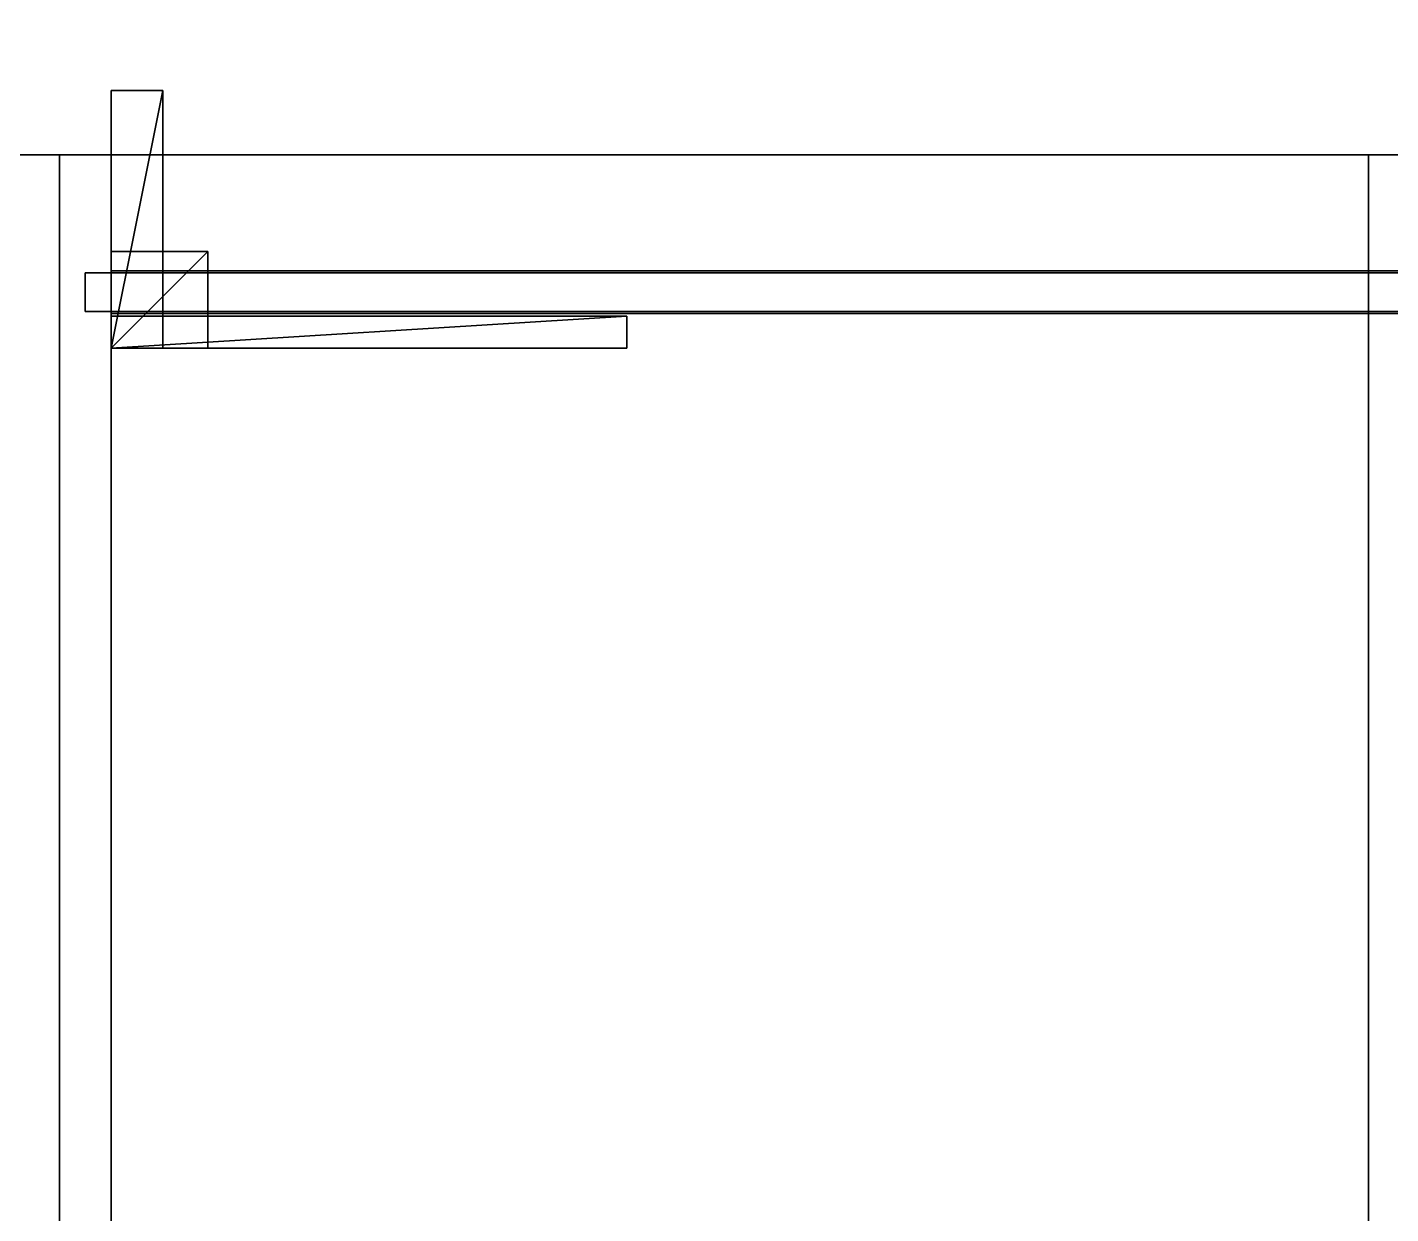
# Model space of a CAD drawing. Extents: x 0 to 5507, y -6518 to 0.
# Drawn here: x 1064 to 1275.4, y -1682.2 to -1498.2 of the extents above; entities that cross this region are included whole.
import ezdxf

# ---------------------------------------------------------------- set-up
doc = ezdxf.new("R2010")
doc.units = 0
for name, color, linetype in [('LAYER0', 7, 'CONTINUOUS'), ('LAYER1', 7, 'CONTINUOUS'), ('LAYER10', 253, 'CONTINUOUS'), ('LAYER11', 253, 'CONTINUOUS'), ('LAYER2', 45, 'CONTINUOUS'), ('LAYER20', 2, 'CONTINUOUS'), ('LAYER21', 37, 'CONTINUOUS'), ('LAYER22', 253, 'CONTINUOUS'), ('LAYER23', 253, 'CONTINUOUS'), ('LAYER24', 253, 'CONTINUOUS'), ('LAYER25', 253, 'CONTINUOUS'), ('LAYER26', 253, 'CONTINUOUS'), ('LAYER27', 253, 'CONTINUOUS'), ('LAYER36', 45, 'CONTINUOUS'), ('LAYER37', 45, 'CONTINUOUS'), ('LAYER38', 45, 'CONTINUOUS'), ('LAYER39', 45, 'CONTINUOUS'), ('LAYER4', 2, 'CONTINUOUS'), ('LAYER40', 45, 'CONTINUOUS'), ('LAYER41', 45, 'CONTINUOUS'), ('LAYER42', 45, 'CONTINUOUS'), ('LAYER43', 45, 'CONTINUOUS'), ('LAYER44', 45, 'CONTINUOUS'), ('LAYER5', 37, 'CONTINUOUS'), ('LAYER524', 7, 'CONTINUOUS'), ('LAYER6', 253, 'CONTINUOUS'), ('LAYER7', 253, 'CONTINUOUS'), ('LAYER8', 253, 'CONTINUOUS'), ('LAYER9', 253, 'CONTINUOUS')]:
    doc.layers.add(name, color=color, linetype=linetype)

msp = doc.modelspace()

# ---------------------------------------------------------------- linework, layer by layer
at = {"layer": 'LAYER0', "invisible_edges": 1}
for points in [[(5507, 0), (0, -6518), (0, 0), (5507, 0)], [(5507, -6518, 5), (0, 0, 5), (0, -6518, 5), (5507, -6518, 5)], [(0, 0, 5), (5507, -6518, 5), (5507, 0, 5), (0, 0, 5)], [(0, -6518), (5507, 0), (5507, -6518), (0, -6518)]]:
    msp.add_3dface(points, dxfattribs=at)
at = {"layer": 'LAYER1'}
for points, invisible_edges in [([(1039, -1518, 5), (3202, -1368, 5), (3052, -1518, 5), (1039, -1518, 5)], 3), ([(3202, -1368, 5), (1039, -1518, 5), (1039, -1368, 5), (3202, -1368, 5)], 1), ([(3052, -1518, 2340), (1039, -1518, 5), (3052, -1518, 5), (3052, -1518, 2340)], 1), ([(1039, -1518, 5), (3052, -1518, 2340), (1039, -1518, 2340), (1039, -1518, 5)], 1)]:
    msp.add_3dface(points, dxfattribs=dict(at, invisible_edges=invisible_edges))
at = {"layer": 'LAYER10'}
for points in [[(1085, -1548, 2259.5), (1085, -1508, 2259.5), (1077, -1548, 2259.5), (1085, -1548, 2259.5)], [(1077, -1548, 2259.5), (1085, -1508, 2259.5), (1077, -1508, 2259.5), (1077, -1548, 2259.5)], [(1077, -1548, 2259.5), (1077, -1508, 2259.5), (1077, -1548, 2251.5), (1077, -1548, 2259.5)], [(1077, -1548, 2251.5), (1077, -1508, 2259.5), (1077, -1508, 2251.5), (1077, -1548, 2251.5)], [(1085, -1548, 2251.5), (1077, -1548, 2251.5), (1085, -1508, 2251.5), (1085, -1548, 2251.5)], [(1085, -1508, 2251.5), (1077, -1548, 2251.5), (1077, -1508, 2251.5), (1085, -1508, 2251.5)], [(1085, -1508, 2251.5), (1077, -1508, 2251.5), (1085, -1508, 2259.5), (1085, -1508, 2251.5)], [(1085, -1508, 2259.5), (1077, -1508, 2251.5), (1077, -1508, 2259.5), (1085, -1508, 2259.5)], [(1085, -1548, 2251.5), (1085, -1508, 2251.5), (1085, -1548, 2259.5), (1085, -1548, 2251.5)], [(1085, -1548, 2259.5), (1085, -1508, 2251.5), (1085, -1508, 2259.5), (1085, -1548, 2259.5)], [(1085, -1548, 2259.5), (1077, -1548, 2259.5), (1085, -1548, 2251.5), (1085, -1548, 2259.5)], [(1085, -1548, 2251.5), (1077, -1548, 2259.5), (1077, -1548, 2251.5), (1085, -1548, 2251.5)]]:
    msp.add_3dface(points, dxfattribs=at)
at = {"layer": 'LAYER11'}
for points in [[(1157, -1548, 2259.5), (1157, -1543, 2259.5), (1077, -1548, 2259.5), (1157, -1548, 2259.5)], [(1077, -1548, 2259.5), (1157, -1543, 2259.5), (1077, -1543, 2259.5), (1077, -1548, 2259.5)], [(1077, -1548, 2259.5), (1077, -1543, 2259.5), (1077, -1548, 2243.5), (1077, -1548, 2259.5)], [(1077, -1548, 2243.5), (1077, -1543, 2259.5), (1077, -1543, 2243.5), (1077, -1548, 2243.5)], [(1157, -1548, 2243.5), (1077, -1548, 2243.5), (1157, -1543, 2243.5), (1157, -1548, 2243.5)], [(1157, -1543, 2243.5), (1077, -1548, 2243.5), (1077, -1543, 2243.5), (1157, -1543, 2243.5)], [(1157, -1543, 2243.5), (1077, -1543, 2243.5), (1157, -1543, 2259.5), (1157, -1543, 2243.5)], [(1157, -1543, 2259.5), (1077, -1543, 2243.5), (1077, -1543, 2259.5), (1157, -1543, 2259.5)], [(1157, -1548, 2243.5), (1157, -1543, 2243.5), (1157, -1548, 2259.5), (1157, -1548, 2243.5)], [(1157, -1548, 2259.5), (1157, -1543, 2243.5), (1157, -1543, 2259.5), (1157, -1548, 2259.5)], [(1157, -1548, 2259.5), (1077, -1548, 2259.5), (1157, -1548, 2243.5), (1157, -1548, 2259.5)], [(1157, -1548, 2243.5), (1077, -1548, 2259.5), (1077, -1548, 2243.5), (1157, -1548, 2243.5)]]:
    msp.add_3dface(points, dxfattribs=at)
at = {"layer": 'LAYER2', "invisible_edges": 1}
for points in [[(1059, -1518, 110), (1077, -2168, 110), (1059, -2168, 110), (1059, -1518, 110)], [(1077, -2168, 110), (1059, -1518, 110), (1077, -1518, 110), (1077, -2168, 110)], [(1077, -1518, 2290), (1059, -2168, 2290), (1077, -2168, 2290), (1077, -1518, 2290)], [(1059, -2168, 2290), (1077, -1518, 2290), (1059, -1518, 2290), (1059, -2168, 2290)], [(1059, -1518, 110), (1077, -1518, 2290), (1077, -1518, 110), (1059, -1518, 110)], [(1077, -1518, 2290), (1059, -1518, 110), (1059, -1518, 2290), (1077, -1518, 2290)], [(1077, -1518, 2290), (1077, -2168, 110), (1077, -1518, 110), (1077, -1518, 2290)], [(1077, -2168, 110), (1077, -1518, 2290), (1077, -2168, 2290), (1077, -2168, 110)]]:
    msp.add_3dface(points, dxfattribs=at)
at = {"layer": 'LAYER20'}
for points in [[(1157, -1548, 1182), (1157, -1543, 1182), (1077, -1548, 1182), (1157, -1548, 1182)], [(1077, -1548, 1182), (1157, -1543, 1182), (1077, -1543, 1182), (1077, -1548, 1182)], [(1077, -1548, 1182), (1077, -1543, 1182), (1077, -1548, 1159), (1077, -1548, 1182)], [(1077, -1548, 1159), (1077, -1543, 1182), (1077, -1543, 1159), (1077, -1548, 1159)], [(1157, -1548, 1159), (1077, -1548, 1159), (1157, -1543, 1159), (1157, -1548, 1159)], [(1157, -1543, 1159), (1077, -1548, 1159), (1077, -1543, 1159), (1157, -1543, 1159)], [(1157, -1543, 1159), (1077, -1543, 1159), (1157, -1543, 1182), (1157, -1543, 1159)], [(1157, -1543, 1182), (1077, -1543, 1159), (1077, -1543, 1182), (1157, -1543, 1182)], [(1157, -1548, 1159), (1157, -1543, 1159), (1157, -1548, 1182), (1157, -1548, 1159)], [(1157, -1548, 1182), (1157, -1543, 1159), (1157, -1543, 1182), (1157, -1548, 1182)], [(1157, -1548, 1182), (1077, -1548, 1182), (1157, -1548, 1159), (1157, -1548, 1182)], [(1157, -1548, 1159), (1077, -1548, 1182), (1077, -1548, 1159), (1157, -1548, 1159)]]:
    msp.add_3dface(points, dxfattribs=at)
at = {"layer": 'LAYER21', "invisible_edges": 1}
for points in [[(1077, -1543, 1182), (1157, -1548, 1182), (1157, -1543, 1182), (1077, -1543, 1182)], [(1157, -1548, 1182), (1077, -1543, 1182), (1077, -1548, 1182), (1157, -1548, 1182)], [(1077, -1548, 1159), (1157, -1543, 1159), (1157, -1548, 1159), (1077, -1548, 1159)], [(1157, -1543, 1159), (1077, -1548, 1159), (1077, -1543, 1159), (1157, -1543, 1159)], [(1077, -1543, 1182), (1077, -1548, 1159), (1077, -1548, 1182), (1077, -1543, 1182)], [(1077, -1548, 1159), (1077, -1543, 1182), (1077, -1543, 1159), (1077, -1548, 1159)], [(1157, -1543, 1159), (1077, -1543, 1182), (1157, -1543, 1182), (1157, -1543, 1159)], [(1077, -1543, 1182), (1157, -1543, 1159), (1077, -1543, 1159), (1077, -1543, 1182)], [(1157, -1543, 1159), (1157, -1548, 1182), (1157, -1548, 1159), (1157, -1543, 1159)], [(1157, -1548, 1182), (1157, -1543, 1159), (1157, -1543, 1182), (1157, -1548, 1182)], [(1077, -1548, 1159), (1157, -1548, 1182), (1077, -1548, 1182), (1077, -1548, 1159)], [(1157, -1548, 1182), (1077, -1548, 1159), (1157, -1548, 1159), (1157, -1548, 1182)]]:
    msp.add_3dface(points, dxfattribs=at)
at = {"layer": 'LAYER22'}
for points in [[(1092, -1548, 1182), (1092, -1533, 1182), (1077, -1548, 1182), (1092, -1548, 1182)], [(1077, -1548, 1182), (1092, -1533, 1182), (1077, -1533, 1182), (1077, -1548, 1182)], [(1077, -1548, 1182), (1077, -1533, 1182), (1077, -1548, 1167), (1077, -1548, 1182)], [(1077, -1548, 1167), (1077, -1533, 1182), (1077, -1533, 1167), (1077, -1548, 1167)], [(1092, -1548, 1167), (1077, -1548, 1167), (1092, -1533, 1167), (1092, -1548, 1167)], [(1092, -1533, 1167), (1077, -1548, 1167), (1077, -1533, 1167), (1092, -1533, 1167)], [(1092, -1533, 1167), (1077, -1533, 1167), (1092, -1533, 1182), (1092, -1533, 1167)], [(1092, -1533, 1182), (1077, -1533, 1167), (1077, -1533, 1182), (1092, -1533, 1182)], [(1092, -1548, 1167), (1092, -1533, 1167), (1092, -1548, 1182), (1092, -1548, 1167)], [(1092, -1548, 1182), (1092, -1533, 1167), (1092, -1533, 1182), (1092, -1548, 1182)], [(1092, -1548, 1182), (1077, -1548, 1182), (1092, -1548, 1167), (1092, -1548, 1182)], [(1092, -1548, 1167), (1077, -1548, 1182), (1077, -1548, 1167), (1092, -1548, 1167)]]:
    msp.add_3dface(points, dxfattribs=at)
at = {"layer": 'LAYER23'}
for points in [[(1092, -1548, 1182), (1092, -1533, 1182), (1077, -1548, 1182), (1092, -1548, 1182)], [(1077, -1548, 1182), (1092, -1533, 1182), (1077, -1533, 1182), (1077, -1548, 1182)], [(1077, -1548, 1182), (1077, -1533, 1182), (1077, -1548, 1167), (1077, -1548, 1182)], [(1077, -1548, 1167), (1077, -1533, 1182), (1077, -1533, 1167), (1077, -1548, 1167)], [(1092, -1548, 1167), (1077, -1548, 1167), (1092, -1533, 1167), (1092, -1548, 1167)], [(1092, -1533, 1167), (1077, -1548, 1167), (1077, -1533, 1167), (1092, -1533, 1167)], [(1092, -1533, 1167), (1077, -1533, 1167), (1092, -1533, 1182), (1092, -1533, 1167)], [(1092, -1533, 1182), (1077, -1533, 1167), (1077, -1533, 1182), (1092, -1533, 1182)], [(1092, -1548, 1167), (1092, -1533, 1167), (1092, -1548, 1182), (1092, -1548, 1167)], [(1092, -1548, 1182), (1092, -1533, 1167), (1092, -1533, 1182), (1092, -1548, 1182)], [(1092, -1548, 1182), (1077, -1548, 1182), (1092, -1548, 1167), (1092, -1548, 1182)], [(1092, -1548, 1167), (1077, -1548, 1182), (1077, -1548, 1167), (1092, -1548, 1167)]]:
    msp.add_3dface(points, dxfattribs=at)
at = {"layer": 'LAYER24'}
for points in [[(1092, -1548, 1182), (1092, -1533, 1182), (1077, -1548, 1182), (1092, -1548, 1182)], [(1077, -1548, 1182), (1092, -1533, 1182), (1077, -1533, 1182), (1077, -1548, 1182)], [(1077, -1548, 1182), (1077, -1533, 1182), (1077, -1548, 1167), (1077, -1548, 1182)], [(1077, -1548, 1167), (1077, -1533, 1182), (1077, -1533, 1167), (1077, -1548, 1167)], [(1092, -1548, 1167), (1077, -1548, 1167), (1092, -1533, 1167), (1092, -1548, 1167)], [(1092, -1533, 1167), (1077, -1548, 1167), (1077, -1533, 1167), (1092, -1533, 1167)], [(1092, -1533, 1167), (1077, -1533, 1167), (1092, -1533, 1182), (1092, -1533, 1167)], [(1092, -1533, 1182), (1077, -1533, 1167), (1077, -1533, 1182), (1092, -1533, 1182)], [(1092, -1548, 1167), (1092, -1533, 1167), (1092, -1548, 1182), (1092, -1548, 1167)], [(1092, -1548, 1182), (1092, -1533, 1167), (1092, -1533, 1182), (1092, -1548, 1182)], [(1092, -1548, 1182), (1077, -1548, 1182), (1092, -1548, 1167), (1092, -1548, 1182)], [(1092, -1548, 1167), (1077, -1548, 1182), (1077, -1548, 1167), (1092, -1548, 1167)]]:
    msp.add_3dface(points, dxfattribs=at)
at = {"layer": 'LAYER25'}
for points in [[(1092, -1548, 1182), (1092, -1533, 1182), (1077, -1548, 1182), (1092, -1548, 1182)], [(1077, -1548, 1182), (1092, -1533, 1182), (1077, -1533, 1182), (1077, -1548, 1182)], [(1077, -1548, 1182), (1077, -1533, 1182), (1077, -1548, 1167), (1077, -1548, 1182)], [(1077, -1548, 1167), (1077, -1533, 1182), (1077, -1533, 1167), (1077, -1548, 1167)], [(1092, -1548, 1167), (1077, -1548, 1167), (1092, -1533, 1167), (1092, -1548, 1167)], [(1092, -1533, 1167), (1077, -1548, 1167), (1077, -1533, 1167), (1092, -1533, 1167)], [(1092, -1533, 1167), (1077, -1533, 1167), (1092, -1533, 1182), (1092, -1533, 1167)], [(1092, -1533, 1182), (1077, -1533, 1167), (1077, -1533, 1182), (1092, -1533, 1182)], [(1092, -1548, 1167), (1092, -1533, 1167), (1092, -1548, 1182), (1092, -1548, 1167)], [(1092, -1548, 1182), (1092, -1533, 1167), (1092, -1533, 1182), (1092, -1548, 1182)], [(1092, -1548, 1182), (1077, -1548, 1182), (1092, -1548, 1167), (1092, -1548, 1182)], [(1092, -1548, 1167), (1077, -1548, 1182), (1077, -1548, 1167), (1092, -1548, 1167)]]:
    msp.add_3dface(points, dxfattribs=at)
at = {"layer": 'LAYER26'}
for points in [[(1085, -1548, 1182), (1085, -1508, 1182), (1077, -1548, 1182), (1085, -1548, 1182)], [(1077, -1548, 1182), (1085, -1508, 1182), (1077, -1508, 1182), (1077, -1548, 1182)], [(1077, -1548, 1182), (1077, -1508, 1182), (1077, -1548, 1174), (1077, -1548, 1182)], [(1077, -1548, 1174), (1077, -1508, 1182), (1077, -1508, 1174), (1077, -1548, 1174)], [(1085, -1548, 1174), (1077, -1548, 1174), (1085, -1508, 1174), (1085, -1548, 1174)], [(1085, -1508, 1174), (1077, -1548, 1174), (1077, -1508, 1174), (1085, -1508, 1174)], [(1085, -1508, 1174), (1077, -1508, 1174), (1085, -1508, 1182), (1085, -1508, 1174)], [(1085, -1508, 1182), (1077, -1508, 1174), (1077, -1508, 1182), (1085, -1508, 1182)], [(1085, -1548, 1174), (1085, -1508, 1174), (1085, -1548, 1182), (1085, -1548, 1174)], [(1085, -1548, 1182), (1085, -1508, 1174), (1085, -1508, 1182), (1085, -1548, 1182)], [(1085, -1548, 1182), (1077, -1548, 1182), (1085, -1548, 1174), (1085, -1548, 1182)], [(1085, -1548, 1174), (1077, -1548, 1182), (1077, -1548, 1174), (1085, -1548, 1174)]]:
    msp.add_3dface(points, dxfattribs=at)
at = {"layer": 'LAYER27'}
for points in [[(1157, -1548, 1182), (1157, -1543, 1182), (1077, -1548, 1182), (1157, -1548, 1182)], [(1077, -1548, 1182), (1157, -1543, 1182), (1077, -1543, 1182), (1077, -1548, 1182)], [(1077, -1548, 1182), (1077, -1543, 1182), (1077, -1548, 1166), (1077, -1548, 1182)], [(1077, -1548, 1166), (1077, -1543, 1182), (1077, -1543, 1166), (1077, -1548, 1166)], [(1157, -1548, 1166), (1077, -1548, 1166), (1157, -1543, 1166), (1157, -1548, 1166)], [(1157, -1543, 1166), (1077, -1548, 1166), (1077, -1543, 1166), (1157, -1543, 1166)], [(1157, -1543, 1166), (1077, -1543, 1166), (1157, -1543, 1182), (1157, -1543, 1166)], [(1157, -1543, 1182), (1077, -1543, 1166), (1077, -1543, 1182), (1157, -1543, 1182)], [(1157, -1548, 1166), (1157, -1543, 1166), (1157, -1548, 1182), (1157, -1548, 1166)], [(1157, -1548, 1182), (1157, -1543, 1166), (1157, -1543, 1182), (1157, -1548, 1182)], [(1157, -1548, 1182), (1077, -1548, 1182), (1157, -1548, 1166), (1157, -1548, 1182)], [(1157, -1548, 1166), (1077, -1548, 1182), (1077, -1548, 1166), (1157, -1548, 1166)]]:
    msp.add_3dface(points, dxfattribs=at)
at = {"layer": 'LAYER36', "invisible_edges": 1}
for points in [[(1397, -1518, 111), (1077, -2168, 111), (1077, -1518, 111), (1397, -1518, 111)], [(1077, -2168, 111), (1397, -1518, 111), (1397, -2168, 111), (1077, -2168, 111)], [(1077, -1518, 129), (1077, -2168, 111), (1077, -2168, 129), (1077, -1518, 129)], [(1077, -2168, 111), (1077, -1518, 129), (1077, -1518, 111), (1077, -2168, 111)], [(1077, -1518, 129), (1397, -1518, 111), (1077, -1518, 111), (1077, -1518, 129)], [(1397, -1518, 111), (1077, -1518, 129), (1397, -1518, 129), (1397, -1518, 111)], [(1397, -2168, 129), (1077, -1518, 129), (1077, -2168, 129), (1397, -2168, 129)], [(1077, -1518, 129), (1397, -2168, 129), (1397, -1518, 129), (1077, -1518, 129)]]:
    msp.add_3dface(points, dxfattribs=at)
at = {"layer": 'LAYER37', "invisible_edges": 1}
for points in [[(1077, -1518, 2289), (1397, -2168, 2289), (1397, -1518, 2289), (1077, -1518, 2289)], [(1397, -2168, 2289), (1077, -1518, 2289), (1077, -2168, 2289), (1397, -2168, 2289)], [(1077, -1518, 2289), (1077, -2168, 2271), (1077, -2168, 2289), (1077, -1518, 2289)], [(1077, -2168, 2271), (1077, -1518, 2289), (1077, -1518, 2271), (1077, -2168, 2271)], [(1397, -1518, 2271), (1077, -1518, 2289), (1397, -1518, 2289), (1397, -1518, 2271)], [(1077, -1518, 2289), (1397, -1518, 2271), (1077, -1518, 2271), (1077, -1518, 2289)], [(1077, -2168, 2271), (1397, -1518, 2271), (1397, -2168, 2271), (1077, -2168, 2271)], [(1397, -1518, 2271), (1077, -2168, 2271), (1077, -1518, 2271), (1397, -1518, 2271)]]:
    msp.add_3dface(points, dxfattribs=at)
at = {"layer": 'LAYER38', "invisible_edges": 1}
for points in [[(1401, -1536.3, 125), (1073, -1542.3, 125), (1073, -1536.3, 125), (1401, -1536.3, 125)], [(1073, -1542.3, 125), (1401, -1536.3, 125), (1401, -1542.3, 125), (1073, -1542.3, 125)], [(1073, -1536.3, 2275), (1073, -1542.3, 125), (1073, -1542.3, 2275), (1073, -1536.3, 2275)], [(1073, -1542.3, 125), (1073, -1536.3, 2275), (1073, -1536.3, 125), (1073, -1542.3, 125)], [(1401, -1542.3, 2275), (1073, -1536.3, 2275), (1073, -1542.3, 2275), (1401, -1542.3, 2275)], [(1073, -1536.3, 2275), (1401, -1542.3, 2275), (1401, -1536.3, 2275), (1073, -1536.3, 2275)], [(1073, -1536.3, 2275), (1401, -1536.3, 125), (1073, -1536.3, 125), (1073, -1536.3, 2275)], [(1401, -1536.3, 125), (1073, -1536.3, 2275), (1401, -1536.3, 2275), (1401, -1536.3, 125)], [(1401, -1542.3, 2275), (1073, -1542.3, 125), (1401, -1542.3, 125), (1401, -1542.3, 2275)], [(1073, -1542.3, 125), (1401, -1542.3, 2275), (1073, -1542.3, 2275), (1073, -1542.3, 125)]]:
    msp.add_3dface(points, dxfattribs=at)
at = {"layer": 'LAYER39', "invisible_edges": 1}
for points in [[(1397, -1518, 1191), (1077, -1518, 1071), (1077, -1518, 1191), (1397, -1518, 1191)], [(1077, -1518, 1071), (1397, -1518, 1191), (1397, -1518, 1071), (1077, -1518, 1071)], [(1077, -1536, 1191), (1077, -1518, 1071), (1077, -1536, 1071), (1077, -1536, 1191)], [(1077, -1518, 1071), (1077, -1536, 1191), (1077, -1518, 1191), (1077, -1518, 1071)], [(1397, -1536, 1071), (1077, -1518, 1071), (1397, -1518, 1071), (1397, -1536, 1071)], [(1077, -1518, 1071), (1397, -1536, 1071), (1077, -1536, 1071), (1077, -1518, 1071)], [(1077, -1536, 1191), (1397, -1518, 1191), (1077, -1518, 1191), (1077, -1536, 1191)], [(1397, -1518, 1191), (1077, -1536, 1191), (1397, -1536, 1191), (1397, -1518, 1191)], [(1397, -1536, 1071), (1077, -1536, 1191), (1077, -1536, 1071), (1397, -1536, 1071)], [(1077, -1536, 1191), (1397, -1536, 1071), (1397, -1536, 1191), (1077, -1536, 1191)]]:
    msp.add_3dface(points, dxfattribs=at)
at = {"layer": 'LAYER4'}
for points in [[(1157, -1548, 2259.5), (1157, -1543, 2259.5), (1077, -1548, 2259.5), (1157, -1548, 2259.5)], [(1077, -1548, 2259.5), (1157, -1543, 2259.5), (1077, -1543, 2259.5), (1077, -1548, 2259.5)], [(1077, -1548, 2259.5), (1077, -1543, 2259.5), (1077, -1548, 2236.5), (1077, -1548, 2259.5)], [(1077, -1548, 2236.5), (1077, -1543, 2259.5), (1077, -1543, 2236.5), (1077, -1548, 2236.5)], [(1157, -1548, 2236.5), (1077, -1548, 2236.5), (1157, -1543, 2236.5), (1157, -1548, 2236.5)], [(1157, -1543, 2236.5), (1077, -1548, 2236.5), (1077, -1543, 2236.5), (1157, -1543, 2236.5)], [(1157, -1543, 2236.5), (1077, -1543, 2236.5), (1157, -1543, 2259.5), (1157, -1543, 2236.5)], [(1157, -1543, 2259.5), (1077, -1543, 2236.5), (1077, -1543, 2259.5), (1157, -1543, 2259.5)], [(1157, -1548, 2236.5), (1157, -1543, 2236.5), (1157, -1548, 2259.5), (1157, -1548, 2236.5)], [(1157, -1548, 2259.5), (1157, -1543, 2236.5), (1157, -1543, 2259.5), (1157, -1548, 2259.5)], [(1157, -1548, 2259.5), (1077, -1548, 2259.5), (1157, -1548, 2236.5), (1157, -1548, 2259.5)], [(1157, -1548, 2236.5), (1077, -1548, 2259.5), (1077, -1548, 2236.5), (1157, -1548, 2236.5)]]:
    msp.add_3dface(points, dxfattribs=at)
at = {"layer": 'LAYER40', "invisible_edges": 1}
for points in [[(1397, -1518, 2271), (1077, -1518, 2151), (1077, -1518, 2271), (1397, -1518, 2271)], [(1077, -1518, 2151), (1397, -1518, 2271), (1397, -1518, 2151), (1077, -1518, 2151)], [(1077, -1536, 2271), (1077, -1518, 2151), (1077, -1536, 2151), (1077, -1536, 2271)], [(1077, -1518, 2151), (1077, -1536, 2271), (1077, -1518, 2271), (1077, -1518, 2151)], [(1397, -1536, 2151), (1077, -1518, 2151), (1397, -1518, 2151), (1397, -1536, 2151)], [(1077, -1518, 2151), (1397, -1536, 2151), (1077, -1536, 2151), (1077, -1518, 2151)], [(1077, -1536, 2271), (1397, -1518, 2271), (1077, -1518, 2271), (1077, -1536, 2271)], [(1397, -1518, 2271), (1077, -1536, 2271), (1397, -1536, 2271), (1397, -1518, 2271)], [(1397, -1536, 2151), (1077, -1536, 2271), (1077, -1536, 2151), (1397, -1536, 2151)], [(1077, -1536, 2271), (1397, -1536, 2151), (1397, -1536, 2271), (1077, -1536, 2271)]]:
    msp.add_3dface(points, dxfattribs=at)
at = {"layer": 'LAYER41', "invisible_edges": 1}
for points in [[(1077, -1542.6, 561), (1397, -2168, 561), (1397, -1542.6, 561), (1077, -1542.6, 561)], [(1397, -2168, 561), (1077, -1542.6, 561), (1077, -2168, 561), (1397, -2168, 561)], [(1077, -1542.6, 561), (1077, -2168, 543), (1077, -2168, 561), (1077, -1542.6, 561)], [(1077, -2168, 543), (1077, -1542.6, 561), (1077, -1542.6, 543), (1077, -2168, 543)], [(1397, -1542.6, 543), (1077, -1542.6, 561), (1397, -1542.6, 561), (1397, -1542.6, 543)], [(1077, -1542.6, 561), (1397, -1542.6, 543), (1077, -1542.6, 543), (1077, -1542.6, 561)], [(1077, -2168, 543), (1397, -1542.6, 543), (1397, -2168, 543), (1077, -2168, 543)], [(1397, -1542.6, 543), (1077, -2168, 543), (1077, -1542.6, 543), (1397, -1542.6, 543)]]:
    msp.add_3dface(points, dxfattribs=at)
at = {"layer": 'LAYER42', "invisible_edges": 1}
for points in [[(1077, -1542.6, 993), (1397, -2168, 993), (1397, -1542.6, 993), (1077, -1542.6, 993)], [(1397, -2168, 993), (1077, -1542.6, 993), (1077, -2168, 993), (1397, -2168, 993)], [(1077, -1542.6, 993), (1077, -2168, 975), (1077, -2168, 993), (1077, -1542.6, 993)], [(1077, -2168, 975), (1077, -1542.6, 993), (1077, -1542.6, 975), (1077, -2168, 975)], [(1397, -1542.6, 975), (1077, -1542.6, 993), (1397, -1542.6, 993), (1397, -1542.6, 975)], [(1077, -1542.6, 993), (1397, -1542.6, 975), (1077, -1542.6, 975), (1077, -1542.6, 993)], [(1077, -2168, 975), (1397, -1542.6, 975), (1397, -2168, 975), (1077, -2168, 975)], [(1397, -1542.6, 975), (1077, -2168, 975), (1077, -1542.6, 975), (1397, -1542.6, 975)]]:
    msp.add_3dface(points, dxfattribs=at)
at = {"layer": 'LAYER43', "invisible_edges": 1}
for points in [[(1077, -1542.6, 1425), (1397, -2168, 1425), (1397, -1542.6, 1425), (1077, -1542.6, 1425)], [(1397, -2168, 1425), (1077, -1542.6, 1425), (1077, -2168, 1425), (1397, -2168, 1425)], [(1077, -1542.6, 1425), (1077, -2168, 1407), (1077, -2168, 1425), (1077, -1542.6, 1425)], [(1077, -2168, 1407), (1077, -1542.6, 1425), (1077, -1542.6, 1407), (1077, -2168, 1407)], [(1397, -1542.6, 1407), (1077, -1542.6, 1425), (1397, -1542.6, 1425), (1397, -1542.6, 1407)], [(1077, -1542.6, 1425), (1397, -1542.6, 1407), (1077, -1542.6, 1407), (1077, -1542.6, 1425)], [(1077, -2168, 1407), (1397, -1542.6, 1407), (1397, -2168, 1407), (1077, -2168, 1407)], [(1397, -1542.6, 1407), (1077, -2168, 1407), (1077, -1542.6, 1407), (1397, -1542.6, 1407)]]:
    msp.add_3dface(points, dxfattribs=at)
at = {"layer": 'LAYER44', "invisible_edges": 1}
for points in [[(1077, -1542.6, 1857), (1397, -2168, 1857), (1397, -1542.6, 1857), (1077, -1542.6, 1857)], [(1397, -2168, 1857), (1077, -1542.6, 1857), (1077, -2168, 1857), (1397, -2168, 1857)], [(1077, -1542.6, 1857), (1077, -2168, 1839), (1077, -2168, 1857), (1077, -1542.6, 1857)], [(1077, -2168, 1839), (1077, -1542.6, 1857), (1077, -1542.6, 1839), (1077, -2168, 1839)], [(1397, -1542.6, 1839), (1077, -1542.6, 1857), (1397, -1542.6, 1857), (1397, -1542.6, 1839)], [(1077, -1542.6, 1857), (1397, -1542.6, 1839), (1077, -1542.6, 1839), (1077, -1542.6, 1857)], [(1077, -2168, 1839), (1397, -1542.6, 1839), (1397, -2168, 1839), (1077, -2168, 1839)], [(1397, -1542.6, 1839), (1077, -2168, 1839), (1077, -1542.6, 1839), (1397, -1542.6, 1839)]]:
    msp.add_3dface(points, dxfattribs=at)
at = {"layer": 'LAYER5', "invisible_edges": 1}
for points in [[(1077, -1543, 2259.5), (1157, -1548, 2259.5), (1157, -1543, 2259.5), (1077, -1543, 2259.5)], [(1157, -1548, 2259.5), (1077, -1543, 2259.5), (1077, -1548, 2259.5), (1157, -1548, 2259.5)], [(1077, -1548, 2236.5), (1157, -1543, 2236.5), (1157, -1548, 2236.5), (1077, -1548, 2236.5)], [(1157, -1543, 2236.5), (1077, -1548, 2236.5), (1077, -1543, 2236.5), (1157, -1543, 2236.5)], [(1077, -1543, 2259.5), (1077, -1548, 2236.5), (1077, -1548, 2259.5), (1077, -1543, 2259.5)], [(1077, -1548, 2236.5), (1077, -1543, 2259.5), (1077, -1543, 2236.5), (1077, -1548, 2236.5)], [(1157, -1543, 2236.5), (1077, -1543, 2259.5), (1157, -1543, 2259.5), (1157, -1543, 2236.5)], [(1077, -1543, 2259.5), (1157, -1543, 2236.5), (1077, -1543, 2236.5), (1077, -1543, 2259.5)], [(1157, -1543, 2236.5), (1157, -1548, 2259.5), (1157, -1548, 2236.5), (1157, -1543, 2236.5)], [(1157, -1548, 2259.5), (1157, -1543, 2236.5), (1157, -1543, 2259.5), (1157, -1548, 2259.5)], [(1077, -1548, 2236.5), (1157, -1548, 2259.5), (1077, -1548, 2259.5), (1077, -1548, 2236.5)], [(1157, -1548, 2259.5), (1077, -1548, 2236.5), (1157, -1548, 2236.5), (1157, -1548, 2259.5)]]:
    msp.add_3dface(points, dxfattribs=at)
at = {"layer": 'LAYER524', "invisible_edges": 1}
for points in [[(1272, -1518, 5), (1069, -2115, 5), (1069, -1518, 5), (1272, -1518, 5)], [(1069, -2115, 5), (1272, -1518, 5), (1272, -2115, 5), (1069, -2115, 5)], [(1069, -1518, 110), (1069, -2115, 5), (1069, -2115, 110), (1069, -1518, 110)], [(1069, -2115, 5), (1069, -1518, 110), (1069, -1518, 5), (1069, -2115, 5)], [(1069, -1518, 110), (1272, -1518, 5), (1069, -1518, 5), (1069, -1518, 110)], [(1272, -1518, 5), (1069, -1518, 110), (1272, -1518, 110), (1272, -1518, 5)], [(1272, -2115, 110), (1069, -1518, 110), (1069, -2115, 110), (1272, -2115, 110)], [(1069, -1518, 110), (1272, -2115, 110), (1272, -1518, 110), (1069, -1518, 110)], [(1272, -1518, 5), (1272, -2115, 110), (1272, -2115, 5), (1272, -1518, 5)], [(1272, -2115, 110), (1272, -1518, 5), (1272, -1518, 110), (1272, -2115, 110)]]:
    msp.add_3dface(points, dxfattribs=at)
at = {"layer": 'LAYER6'}
for points in [[(1092, -1548, 2259.5), (1092, -1533, 2259.5), (1077, -1548, 2259.5), (1092, -1548, 2259.5)], [(1077, -1548, 2259.5), (1092, -1533, 2259.5), (1077, -1533, 2259.5), (1077, -1548, 2259.5)], [(1077, -1548, 2259.5), (1077, -1533, 2259.5), (1077, -1548, 2244.5), (1077, -1548, 2259.5)], [(1077, -1548, 2244.5), (1077, -1533, 2259.5), (1077, -1533, 2244.5), (1077, -1548, 2244.5)], [(1092, -1548, 2244.5), (1077, -1548, 2244.5), (1092, -1533, 2244.5), (1092, -1548, 2244.5)], [(1092, -1533, 2244.5), (1077, -1548, 2244.5), (1077, -1533, 2244.5), (1092, -1533, 2244.5)], [(1092, -1533, 2244.5), (1077, -1533, 2244.5), (1092, -1533, 2259.5), (1092, -1533, 2244.5)], [(1092, -1533, 2259.5), (1077, -1533, 2244.5), (1077, -1533, 2259.5), (1092, -1533, 2259.5)], [(1092, -1548, 2244.5), (1092, -1533, 2244.5), (1092, -1548, 2259.5), (1092, -1548, 2244.5)], [(1092, -1548, 2259.5), (1092, -1533, 2244.5), (1092, -1533, 2259.5), (1092, -1548, 2259.5)], [(1092, -1548, 2259.5), (1077, -1548, 2259.5), (1092, -1548, 2244.5), (1092, -1548, 2259.5)], [(1092, -1548, 2244.5), (1077, -1548, 2259.5), (1077, -1548, 2244.5), (1092, -1548, 2244.5)]]:
    msp.add_3dface(points, dxfattribs=at)
at = {"layer": 'LAYER7'}
for points in [[(1092, -1548, 2259.5), (1092, -1533, 2259.5), (1077, -1548, 2259.5), (1092, -1548, 2259.5)], [(1077, -1548, 2259.5), (1092, -1533, 2259.5), (1077, -1533, 2259.5), (1077, -1548, 2259.5)], [(1077, -1548, 2259.5), (1077, -1533, 2259.5), (1077, -1548, 2244.5), (1077, -1548, 2259.5)], [(1077, -1548, 2244.5), (1077, -1533, 2259.5), (1077, -1533, 2244.5), (1077, -1548, 2244.5)], [(1092, -1548, 2244.5), (1077, -1548, 2244.5), (1092, -1533, 2244.5), (1092, -1548, 2244.5)], [(1092, -1533, 2244.5), (1077, -1548, 2244.5), (1077, -1533, 2244.5), (1092, -1533, 2244.5)], [(1092, -1533, 2244.5), (1077, -1533, 2244.5), (1092, -1533, 2259.5), (1092, -1533, 2244.5)], [(1092, -1533, 2259.5), (1077, -1533, 2244.5), (1077, -1533, 2259.5), (1092, -1533, 2259.5)], [(1092, -1548, 2244.5), (1092, -1533, 2244.5), (1092, -1548, 2259.5), (1092, -1548, 2244.5)], [(1092, -1548, 2259.5), (1092, -1533, 2244.5), (1092, -1533, 2259.5), (1092, -1548, 2259.5)], [(1092, -1548, 2259.5), (1077, -1548, 2259.5), (1092, -1548, 2244.5), (1092, -1548, 2259.5)], [(1092, -1548, 2244.5), (1077, -1548, 2259.5), (1077, -1548, 2244.5), (1092, -1548, 2244.5)]]:
    msp.add_3dface(points, dxfattribs=at)
at = {"layer": 'LAYER8'}
for points in [[(1092, -1548, 2259.5), (1092, -1533, 2259.5), (1077, -1548, 2259.5), (1092, -1548, 2259.5)], [(1077, -1548, 2259.5), (1092, -1533, 2259.5), (1077, -1533, 2259.5), (1077, -1548, 2259.5)], [(1077, -1548, 2259.5), (1077, -1533, 2259.5), (1077, -1548, 2244.5), (1077, -1548, 2259.5)], [(1077, -1548, 2244.5), (1077, -1533, 2259.5), (1077, -1533, 2244.5), (1077, -1548, 2244.5)], [(1092, -1548, 2244.5), (1077, -1548, 2244.5), (1092, -1533, 2244.5), (1092, -1548, 2244.5)], [(1092, -1533, 2244.5), (1077, -1548, 2244.5), (1077, -1533, 2244.5), (1092, -1533, 2244.5)], [(1092, -1533, 2244.5), (1077, -1533, 2244.5), (1092, -1533, 2259.5), (1092, -1533, 2244.5)], [(1092, -1533, 2259.5), (1077, -1533, 2244.5), (1077, -1533, 2259.5), (1092, -1533, 2259.5)], [(1092, -1548, 2244.5), (1092, -1533, 2244.5), (1092, -1548, 2259.5), (1092, -1548, 2244.5)], [(1092, -1548, 2259.5), (1092, -1533, 2244.5), (1092, -1533, 2259.5), (1092, -1548, 2259.5)], [(1092, -1548, 2259.5), (1077, -1548, 2259.5), (1092, -1548, 2244.5), (1092, -1548, 2259.5)], [(1092, -1548, 2244.5), (1077, -1548, 2259.5), (1077, -1548, 2244.5), (1092, -1548, 2244.5)]]:
    msp.add_3dface(points, dxfattribs=at)
at = {"layer": 'LAYER9'}
for points in [[(1092, -1548, 2259.5), (1092, -1533, 2259.5), (1077, -1548, 2259.5), (1092, -1548, 2259.5)], [(1077, -1548, 2259.5), (1092, -1533, 2259.5), (1077, -1533, 2259.5), (1077, -1548, 2259.5)], [(1077, -1548, 2259.5), (1077, -1533, 2259.5), (1077, -1548, 2244.5), (1077, -1548, 2259.5)], [(1077, -1548, 2244.5), (1077, -1533, 2259.5), (1077, -1533, 2244.5), (1077, -1548, 2244.5)], [(1092, -1548, 2244.5), (1077, -1548, 2244.5), (1092, -1533, 2244.5), (1092, -1548, 2244.5)], [(1092, -1533, 2244.5), (1077, -1548, 2244.5), (1077, -1533, 2244.5), (1092, -1533, 2244.5)], [(1092, -1533, 2244.5), (1077, -1533, 2244.5), (1092, -1533, 2259.5), (1092, -1533, 2244.5)], [(1092, -1533, 2259.5), (1077, -1533, 2244.5), (1077, -1533, 2259.5), (1092, -1533, 2259.5)], [(1092, -1548, 2244.5), (1092, -1533, 2244.5), (1092, -1548, 2259.5), (1092, -1548, 2244.5)], [(1092, -1548, 2259.5), (1092, -1533, 2244.5), (1092, -1533, 2259.5), (1092, -1548, 2259.5)], [(1092, -1548, 2259.5), (1077, -1548, 2259.5), (1092, -1548, 2244.5), (1092, -1548, 2259.5)], [(1092, -1548, 2244.5), (1077, -1548, 2259.5), (1077, -1548, 2244.5), (1092, -1548, 2244.5)]]:
    msp.add_3dface(points, dxfattribs=at)

# ---------------------------------------------------------------- meshes
at = {"layer": 'LAYER1'}
mesh = msp.add_polymesh((3, 2), dxfattribs=at)
for k, corner in enumerate([(3052, -1518, 2340), (1039, -1518, 2340), (3052, -6518, 2340), (3052, -1518, 2340), (3202, -6518, 2340), (3202, -1368, 2340)]):
    mesh.set_mesh_vertex(divmod(k, 2), corner)

doc.saveas('drawing.dxf')
